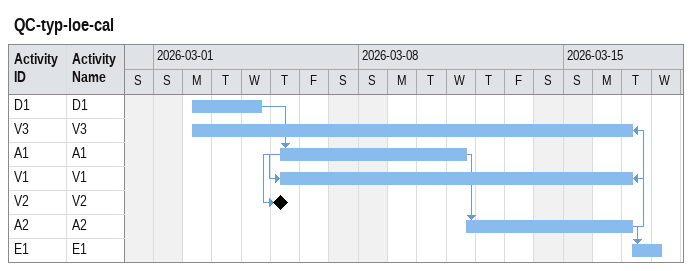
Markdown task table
QC-typ-loe-cal

| ID | Task | Start | Finish | Predecessors |
|---|---|---|---|---|
| D1 | D1 | 2026-03-02 | 2026-03-04 |  |
| V3 | V3 | 2026-03-02 | 2026-03-17 | A2FF |
| A1 | A1 | 2026-03-05 | 2026-03-11 | D1 |
| V1 | V1 | 2026-03-05 | 2026-03-17 | A1SS, A2FF |
| V2 | V2 (milestone) | 2026-03-05 | 2026-03-05 | A1SS |
| A2 | A2 | 2026-03-11 | 2026-03-17 | A1 |
| E1 | E1 | 2026-03-17 | 2026-03-18 | A2 |
